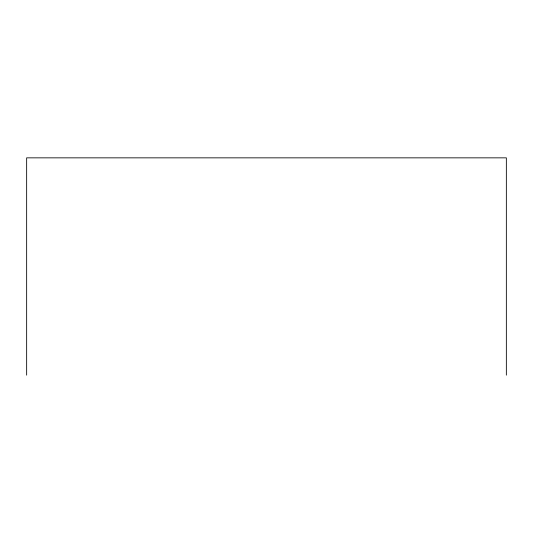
<?xml version="1.0" encoding="UTF-8"?>
<svg xmlns="http://www.w3.org/2000/svg" width="533" height="533" viewBox="0 0 533 533"><rect width="100%" height="100%" fill="white"/><g stroke="black" fill="none" stroke-linecap="round" stroke-linejoin="round"><path stroke-width="0.8" d="M506.35 375.152L506.35 157.848L26.65 157.848L26.65 375.152"/></g></svg>
